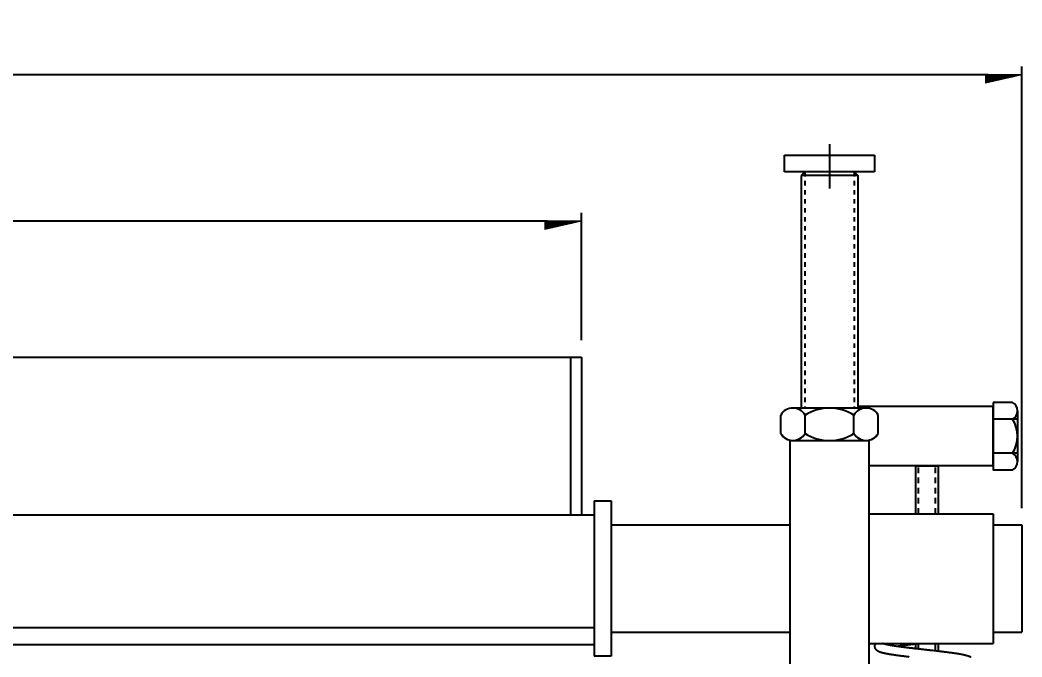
# Model space of a CAD drawing. Extents: x 126.2 to 199.4, y 112.1 to 154.8.
# Drawn here: x 177.17 to 199.38, y 120.27 to 134.39 of the extents above; entities that cross this region are included whole.
import ezdxf

# ---------------------------------------------------------------- set-up
doc = ezdxf.new("R2010")
doc.units = 0
doc.header["$LTSCALE"] = 0.5
doc.header["$MEASUREMENT"] = 0
doc.linetypes.add('HIDDEN', pattern=[0.375, 0.25, -0.125])
doc.linetypes.add('HIDDEN2', pattern=[0.1875, 0.125, -0.0625])
doc.layers.get('0').update_dxf_attribs({"linetype": 'CONTINUOUS'})
doc.layers.get('DEFPOINTS').update_dxf_attribs({"linetype": 'CONTINUOUS'})
doc.layers.add('AM_5', color=3, linetype='CONTINUOUS', lineweight=15)
doc.styles.add('pamphlet', font='segoeui.ttf', dxfattribs={"height": 1})
doc.dimstyles.new('PAMPHLET$0', dxfattribs={"dimtxt": 1, "dimasz": 1.5, "dimexe": 0.1875, "dimexo": 0.375, "dimgap": 0.09375, "dimtad": 0, "dimtih": 1, "dimtoh": 1, "dimdec": 4, "dimzin": 0, "dimdsep": 46, "dimlunit": 4, "dimtxsty": 'pamphlet', "dimblk1": 'BFL', "dimblk2": 'BFL', "dimsah": 1, "dimcen": -0.09375, "dimadec": 0, "dimazin": 0, "dimtfac": 1, "dimtdec": 4, "dimtofl": 0, "dimtmove": 0, "dimatfit": 1, "dimldrblk": 'BFL', "dimfxl": 0, "dimtolj": 1, "dimtzin": 0, "dimarcsym": 0})

# ---------------------------------------------------------------- blocks, each defined once
blk = doc.blocks.new('BFL')
for p, q in [((0, 0), (-1.08, 0.001)), ((-1.08, 0.001), (-1.08, -0.249)), ((0, 0), (-1.08, -0.249)), ((-0.141, -0.033), (-1.08, -0.031)), ((-0.283, -0.065), (-1.08, -0.064)), ((-0.424, -0.098), (-1.08, -0.097)), ((-0.565, -0.13), (-1.08, -0.13)), ((-0.707, -0.163), (-1.08, -0.162)), ((-0.848, -0.195), (-1.08, -0.195)), ((-0.99, -0.228), (-1.08, -0.228))]:
    blk.add_line(p, q)
blk = doc.blocks.new('*D76')
at = {"layer": 'AM_5', "color": 0, "lineweight": -2, "ltscale": 0.75, "transparency": 16777216}
for p, q in [((145.848, 123.573), (145.848, 133.362)), ((199.381, 123.573), (199.381, 133.362)), ((146.598, 133.174), (170.365, 133.174)), ((198.631, 133.174), (174.863, 133.174))]:
    blk.add_line(p, q, dxfattribs=at)
at = {"layer": 'DEFPOINTS', "color": 0, "ltscale": 0.75, "transparency": 16777216}
for p in [(199.381, 133.174), (145.848, 123.198), (199.381, 123.198)]:
    blk.add_point(p, dxfattribs=at)
at = {"layer": 'AM_5', "color": 0, "lineweight": -2, "ltscale": 0.75, "transparency": 16777216, "xscale": 0.75, "yscale": 0.75, "zscale": 0.75, "rotation": 180}
blk.add_blockref('BFL', (145.848, 133.174), dxfattribs=at)
at = {"layer": 'AM_5', "color": 0, "lineweight": -2, "ltscale": 0.75, "transparency": 16777216, "xscale": 0.75, "yscale": 0.75, "zscale": 0.75}
blk.add_blockref('BFL', (199.381, 133.174), dxfattribs=at)
at = {"layer": 'AM_5', "color": 0, "ltscale": 0.75, "transparency": 16777216, "insert": (172.614, 133.174), "char_height": 1, "attachment_point": 5, "style": 'pamphlet'}
blk.add_mtext('\\A1;4\'-5{\\H1.000000x;\\S9/16;}"', dxfattribs=at)
blk = doc.blocks.new('*D78')
at = {"layer": 'AM_5', "color": 0, "lineweight": -2, "ltscale": 0.75, "transparency": 16777216}
for p, q in [((155.614, 127.291), (155.614, 130.119)), ((189.614, 127.291), (189.614, 130.119)), ((156.364, 129.931), (170.721, 129.931)), ((188.864, 129.931), (174.508, 129.931))]:
    blk.add_line(p, q, dxfattribs=at)
at = {"layer": 'DEFPOINTS', "color": 0, "ltscale": 0.75, "transparency": 16777216}
for p in [(189.614, 129.931), (155.614, 126.916), (189.614, 126.916)]:
    blk.add_point(p, dxfattribs=at)
at = {"layer": 'AM_5', "color": 0, "lineweight": -2, "ltscale": 0.75, "transparency": 16777216, "xscale": 0.75, "yscale": 0.75, "zscale": 0.75, "rotation": 180}
blk.add_blockref('BFL', (155.614, 129.931), dxfattribs=at)
at = {"layer": 'AM_5', "color": 0, "lineweight": -2, "ltscale": 0.75, "transparency": 16777216, "xscale": 0.75, "yscale": 0.75, "zscale": 0.75}
blk.add_blockref('BFL', (189.614, 129.931), dxfattribs=at)
at = {"layer": 'AM_5', "color": 0, "ltscale": 0.75, "transparency": 16777216, "insert": (172.614, 129.931), "char_height": 1, "attachment_point": 5, "style": 'pamphlet'}
blk.add_mtext('\\A1;2\'-10"', dxfattribs=at)

msp = doc.modelspace()

# ---------------------------------------------------------------- linework, layer by layer
for p, q in [((195.11438, 131.63489), (195.11438, 130.65658)), ((194.11438, 131.02191), (194.11438, 131.39691)), ((194.11438, 131.39691), (196.11438, 131.39691)), ((196.11438, 131.39691), (196.11438, 131.02191)), ((196.11438, 131.02191), (194.11438, 131.02191)), ((195.86438, 131.02191), (194.36438, 131.02191)), ((194.5675, 131.02191), (194.48938, 130.94379)), ((195.73938, 130.94379), (194.48938, 130.94379)), ((194.48938, 130.94379), (194.48938, 125.79007)), ((195.66125, 131.02191), (194.5675, 131.02191)), ((195.66125, 131.02191), (195.73938, 130.94379)), ((195.73938, 130.94379), (195.73938, 125.79007)), ((155.61438, 126.91629), (189.61438, 126.91629)), ((189.37154, 126.91629), (189.37154, 123.41629)), ((189.61438, 126.91629), (189.61438, 123.41629)), ((195.73938, 126.32517), (195.73938, 125.79007)), ((195.92628, 125.79007), (194.30248, 125.79007)), ((198.73938, 125.82218), (195.73938, 125.82218)), ((199.17239, 125.91468), (198.73938, 125.91468)), ((198.73938, 125.91468), (198.73938, 124.41468)), ((198.73938, 124.50718), (198.73938, 125.82218)), ((199.28065, 125.72718), (199.28065, 124.60218)), ((194.03185, 125.22757), (194.03185, 125.63382)), ((194.57311, 125.22757), (194.57311, 125.63382)), ((195.65565, 125.22757), (195.65565, 125.63382)), ((196.19691, 125.22757), (196.19691, 125.63382)), ((199.28065, 125.53968), (198.73938, 125.53968)), ((199.28065, 124.78968), (198.73938, 124.78968)), ((198.73938, 124.50718), (195.98938, 124.50718)), ((199.17239, 124.41468), (198.73938, 124.41468)), ((189.8977, 123.7302), (189.8977, 120.29129)), ((189.8977, 123.7302), (190.2727, 123.7302)), ((190.2727, 123.7302), (190.2727, 120.29129)), ((189.8977, 123.41629), (155.33106, 123.41629)), ((195.98938, 123.44825), (198.73938, 123.44825)), ((198.73938, 123.44825), (198.73938, 120.57325)), ((190.2727, 123.19825), (194.23938, 123.19825)), ((198.73938, 123.19825), (199.38121, 123.19825)), ((199.38121, 123.19825), (199.38121, 120.82325)), ((198.73938, 122.18514), (198.73938, 121.81014)), ((189.8977, 120.91629), (155.33106, 120.91629)), ((190.2727, 120.82325), (194.23938, 120.82325)), ((198.73938, 120.82325), (199.38121, 120.82325)), ((189.8977, 120.54129), (155.33106, 120.54129)), ((195.98938, 120.57325), (198.73938, 120.57325)), ((190.2727, 120.29129), (189.8977, 120.29129))]:
    msp.add_line(p, q)
at = {"linetype": 'HIDDEN2'}
for p, q in [((194.5675, 131.02191), (194.5675, 125.79007)), ((195.66125, 131.02191), (195.66125, 125.79007))]:
    msp.add_line(p, q, dxfattribs=at)
at = {"linetype": 'HIDDEN'}
for p, q in [((197.08857, 123.44825), (197.08857, 124.50718)), ((197.46357, 123.44825), (197.46357, 124.50718)), ((197.08857, 120.45595), (197.08857, 120.57325)), ((197.46357, 120.41407), (197.46357, 120.57325))]:
    msp.add_line(p, q, dxfattribs=at)
msp.add_lwpolyline([(195.98938, 118.95017), (194.23938, 118.95017), (194.23938, 125.07132), (195.98938, 125.07132)], close=True)
for points in [[(197.02607, 123.44825), (197.02607, 124.50718), (197.52607, 124.50718), (197.52607, 123.44825)], [(197.02607, 120.463), (197.02607, 120.57325)], [(197.52607, 120.57325), (197.52607, 120.40691)]]:
    msp.add_lwpolyline(points)
at = {"linetype": 'Continuous', "flags": 128}
for points in [[(196.8819, 120.27245), (196.86751, 120.27413), (196.85522, 120.27558), (196.84378, 120.27693), (196.83319, 120.2782), (196.8225, 120.27948), (196.81079, 120.28089), (196.79808, 120.28243), (196.78498, 120.28403), (196.771, 120.28575), (196.75616, 120.2876), (196.7405, 120.28956), (196.72405, 120.29163), (196.71286, 120.29306), (196.7015, 120.29451), (196.69086, 120.29589), (196.68107, 120.29716), (196.67212, 120.29833), (196.66398, 120.29939), (196.65666, 120.30036), (196.65013, 120.30122), (196.64438, 120.30199), (196.63941, 120.30265), (196.6352, 120.30322), (196.63163, 120.30369), (196.62676, 120.30435), (196.62079, 120.30516), (196.61379, 120.30611), (196.60619, 120.30716), (196.5955, 120.30864), (196.58394, 120.31026), (196.57159, 120.31202), (196.55911, 120.31382), (196.54668, 120.31565), (196.53431, 120.31749), (196.52201, 120.31935), (196.5125, 120.32081), (196.50385, 120.32215), (196.49618, 120.32335), (196.48946, 120.32442), (196.48353, 120.32537), (196.47732, 120.32637), (196.47061, 120.32746), (196.45926, 120.32934), (196.44767, 120.33129), (196.43586, 120.33331), (196.42358, 120.33546), (196.4179, 120.33647), (196.41213, 120.3375), (196.40647, 120.33853), (196.40145, 120.33945), (196.39709, 120.34025), (196.39336, 120.34095), (196.38967, 120.34165), (196.38474, 120.34259), (196.37914, 120.34367), (196.37302, 120.34487), (196.36697, 120.34608), (196.36109, 120.34727), (196.35537, 120.34845), (196.35015, 120.34955), (196.34539, 120.35057), (196.34119, 120.35147), (196.33754, 120.35227), (196.33397, 120.35306), (196.33019, 120.35391), (196.3259, 120.35488), (196.32113, 120.35599), (196.31631, 120.35712), (196.31177, 120.3582), (196.30751, 120.35924), (196.30351, 120.36023), (196.29948, 120.36124), (196.29598, 120.36213), (196.29301, 120.3629), (196.28992, 120.36371), (196.28645, 120.36464), (196.28073, 120.36619), (196.27485, 120.36783), (196.26892, 120.36954), (196.26309, 120.37128), (196.25735, 120.37304), (196.25169, 120.37484), (196.24581, 120.37678), (196.24028, 120.37867), (196.23437, 120.38079), (196.22957, 120.38259), (196.22442, 120.3846), (196.21798, 120.38725), (196.21333, 120.38928), (196.20881, 120.39134), (196.20613, 120.39261), (196.20315, 120.39407), (196.2001, 120.39561), (196.19705, 120.39722), (196.194, 120.39887), (196.19099, 120.40058), (196.18827, 120.40218), (196.18643, 120.4033), (196.18477, 120.40433), (196.18324, 120.4053), (196.18184, 120.40621), (196.1805, 120.4071), (196.17885, 120.40822), (196.17683, 120.40962), (196.17336, 120.41214), (196.17034, 120.41445), (196.16802, 120.41631), (196.16501, 120.41884), (196.16143, 120.42202), (196.1584, 120.42489), (196.15573, 120.42757), (196.15379, 120.42962), (196.15177, 120.43184), (196.14957, 120.43439), (196.14716, 120.43733), (196.1446, 120.44066), (196.14222, 120.44396), (196.14027, 120.44687), (196.13868, 120.44937), (196.13725, 120.45174), (196.1358, 120.45428), (196.13418, 120.4573), (196.13244, 120.46078), (196.13088, 120.46418), (196.12965, 120.46708), (196.12869, 120.46949), (196.12776, 120.472), (196.12704, 120.47409), (196.12626, 120.4765), (196.12545, 120.4792), (196.12454, 120.48255), (196.12354, 120.48683), (196.12262, 120.49168), (196.12216, 120.49466), (196.12186, 120.49697), (196.12165, 120.49884), (196.12146, 120.50087), (196.12123, 120.50387), (196.12107, 120.50718), (196.12101, 120.51079), (196.12103, 120.51276), (196.12109, 120.51464), (196.12117, 120.51641), (196.12128, 120.51809), (196.12139, 120.51966), (196.12153, 120.5214), (196.12179, 120.52399), (196.12225, 120.52754), (196.12324, 120.53327), (196.12424, 120.53782), (196.12521, 120.54154), (196.12614, 120.54472), (196.12701, 120.54741), (196.12864, 120.55197), (196.13062, 120.55681), (196.133, 120.56195), (196.13581, 120.56732), (196.13853, 120.57197), (196.13935, 120.57325)], [(196.29505, 120.57841), (196.29505, 120.57841), (196.29527, 120.5783), (196.2956, 120.57813), (196.29601, 120.57792), (196.2966, 120.57764), (196.29741, 120.57727), (196.29845, 120.57681), (196.29968, 120.57628), (196.30154, 120.57552), (196.30348, 120.57476), (196.30655, 120.57362), (196.30962, 120.57253), (196.31246, 120.57156), (196.31536, 120.5706), (196.31823, 120.56968), (196.32074, 120.56889), (196.32353, 120.56804), (196.32686, 120.56704), (196.33078, 120.56591), (196.33539, 120.56461), (196.34075, 120.56315), (196.34654, 120.56162), (196.3525, 120.5601), (196.35815, 120.55871), (196.36338, 120.55745), (196.36726, 120.55653), (196.37089, 120.55569), (196.37495, 120.55476), (196.37965, 120.55371), (196.38497, 120.55254), (196.39217, 120.55099), (196.39943, 120.54947), (196.40669, 120.54799), (196.41139, 120.54705), (196.41573, 120.54619), (196.41974, 120.54541), (196.424, 120.54459), (196.42864, 120.54371), (196.43355, 120.54279), (196.43836, 120.54189), (196.44349, 120.54095), (196.44855, 120.54003), (196.4543, 120.53899), (196.46094, 120.53781), (196.46849, 120.53649), (196.47435, 120.53547), (196.4806, 120.5344), (196.48626, 120.53344), (196.49107, 120.53263), (196.49424, 120.5321), (196.49686, 120.53166), (196.49892, 120.53132), (196.50066, 120.53103), (196.50331, 120.5306), (196.50664, 120.53005), (196.51068, 120.5294), (196.51542, 120.52863), (196.52079, 120.52777), (196.5261, 120.52692), (196.53432, 120.52563), (196.54204, 120.52443), (196.54924, 120.52332), (196.55592, 120.5223), (196.56292, 120.52124), (196.57073, 120.52008), (196.57645, 120.51923), (196.58255, 120.51833), (196.58904, 120.51739), (196.59591, 120.51639), (196.60319, 120.51535), (196.61083, 120.51426), (196.61794, 120.51326), (196.62419, 120.51239), (196.62955, 120.51165), (196.634, 120.51103), (196.63754, 120.51055), (196.64016, 120.51019), (196.64216, 120.50991), (196.64455, 120.50959), (196.6486, 120.50904), (196.65353, 120.50837), (196.65936, 120.50758), (196.66601, 120.50669), (196.67995, 120.50482), (196.69527, 120.5028), (196.71201, 120.50061), (196.73021, 120.49825), (196.74991, 120.49574), (196.77114, 120.49306), (196.78632, 120.49116), (196.80187, 120.48924), (196.8169, 120.4874), (196.83134, 120.48564), (196.84518, 120.48397), (196.8584, 120.48239), (196.87097, 120.4809), (196.88574, 120.47915), (196.89947, 120.47755), (196.91213, 120.47607), (196.92374, 120.47473), (196.93446, 120.47349), (196.94603, 120.47216), (196.95887, 120.47068), (196.973, 120.46906), (196.98501, 120.46768), (196.99783, 120.46622), (197.01146, 120.46466), (197.02591, 120.46302), (197.04118, 120.46129), (197.05728, 120.45947), (197.07397, 120.45759), (197.09001, 120.45578), (197.10734, 120.45384), (197.12357, 120.45203), (197.13869, 120.45034), (197.15271, 120.44878), (197.1656, 120.44735), (197.17736, 120.44605), (197.18802, 120.44487), (197.19709, 120.44387), (197.20555, 120.44294), (197.21416, 120.44199), (197.22256, 120.44107), (197.23078, 120.44017), (197.2396, 120.43919), (197.25176, 120.43785), (197.26528, 120.43636), (197.28014, 120.43471), (197.29615, 120.43293), (197.31274, 120.43108), (197.32983, 120.42917), (197.34744, 120.4272), (197.37246, 120.42439), (197.39839, 120.42147), (197.42518, 120.41844), (197.45279, 120.4153), (197.47293, 120.41301), (197.49197, 120.41083), (197.50988, 120.40877), (197.52666, 120.40684), (197.54236, 120.40502), (197.55699, 120.40331), (197.57056, 120.40172), (197.58208, 120.40036), (197.59272, 120.39909), (197.60269, 120.3979), (197.61344, 120.3966), (197.62525, 120.39517), (197.63812, 120.39361), (197.65141, 120.39198), (197.66561, 120.39022), (197.68071, 120.38834), (197.69667, 120.38634), (197.71345, 120.38421), (197.72484, 120.38275), (197.73573, 120.38135), (197.74577, 120.38005), (197.75497, 120.37885), (197.76333, 120.37775), (197.77089, 120.37676), (197.77765, 120.37586), (197.78361, 120.37507), (197.7888, 120.37438), (197.79323, 120.37379), (197.7969, 120.37329), (197.80075, 120.37278), (197.8063, 120.37203), (197.81295, 120.37112), (197.82035, 120.37011), (197.8283, 120.36901), (197.83942, 120.36746), (197.8514, 120.36577), (197.8639, 120.36397), (197.87637, 120.36216), (197.88878, 120.36033), (197.90113, 120.35847), (197.9134, 120.3566), (197.92244, 120.35521), (197.93049, 120.35395), (197.93758, 120.35283), (197.94374, 120.35185), (197.94976, 120.35088), (197.95628, 120.34982), (197.96329, 120.34867), (197.97475, 120.34677), (197.98642, 120.34479), (197.9984, 120.34272), (198.0109, 120.34052), (198.01666, 120.33949), (198.02237, 120.33845), (198.02748, 120.33752), (198.03193, 120.3367), (198.03574, 120.33598), (198.03937, 120.3353), (198.0435, 120.33451), (198.04894, 120.33346), (198.055, 120.33228), (198.06109, 120.33107), (198.06701, 120.32987), (198.07277, 120.32869), (198.07837, 120.32752), (198.08248, 120.32664), (198.08618, 120.32585), (198.0895, 120.32513), (198.09244, 120.32448), (198.09544, 120.32382), (198.09888, 120.32305), (198.10312, 120.32208), (198.10784, 120.321), (198.1127, 120.31986), (198.11727, 120.31877), (198.12157, 120.31772), (198.12559, 120.31673), (198.12933, 120.31579), (198.13236, 120.31502), (198.13502, 120.31434), (198.13744, 120.31371), (198.14009, 120.31301), (198.14301, 120.31224), (198.14617, 120.31138), (198.15496, 120.30894), (198.16383, 120.30636), (198.17246, 120.30372), (198.18085, 120.30103), (198.18367, 120.30009), (198.18632, 120.29919), (198.18913, 120.29822), (198.19238, 120.29707), (198.19603, 120.29574), (198.19892, 120.29466), (198.20135, 120.29373), (198.20335, 120.29295), (198.20492, 120.29232), (198.20628, 120.29178), (198.20774, 120.29119), (198.20931, 120.29054), (198.21102, 120.28982), (198.21312, 120.28892), (198.21565, 120.28782), (198.21789, 120.28681), (198.21998, 120.28586), (198.22181, 120.285), (198.22339, 120.28424), (198.22479, 120.28357), (198.22741, 120.28227), (198.23007, 120.28091), (198.23289, 120.27942), (198.2358, 120.27782), (198.23856, 120.27626), (198.24155, 120.27449), (198.24479, 120.2725)], [(197.02607, 120.55858), (197.01644, 120.55748), (196.99771, 120.55535), (196.97865, 120.55317), (196.96019, 120.55105), (196.94281, 120.54905), (196.92651, 120.54717), (196.91057, 120.54533), (196.89576, 120.5436), (196.88206, 120.54199), (196.86944, 120.5405), (196.85791, 120.53913), (196.84745, 120.53788), (196.8384, 120.53679), (196.82928, 120.53569), (196.81941, 120.53449), (196.80883, 120.5332), (196.79754, 120.53181), (196.78171, 120.52984), (196.76473, 120.52772), (196.74667, 120.52543), (196.73725, 120.52423), (196.72758, 120.52299), (196.71766, 120.52171), (196.70751, 120.52039), (196.69766, 120.5191), (196.68865, 120.51791), (196.67909, 120.51664), (196.67067, 120.51552), (196.66335, 120.51454), (196.65711, 120.5137), (196.65265, 120.5131), (196.64895, 120.51259), (196.646, 120.51219), (196.64265, 120.51174), (196.63805, 120.51111), (196.63575, 120.51079)]]:
    msp.add_lwpolyline(points, dxfattribs=at)
for centre, radius, start, end in [((194.30248, 125.47757), 0.3125, 30, 150), ((195.11438, 124.77445), 1.01562, 57.795772, 122.204228), ((195.92628, 125.47757), 0.3125, 30, 150), ((199.06414, 125.72718), 0.21651, 300, 60), ((198.577, 125.16468), 0.70365, 327.795772, 32.204228), ((194.30248, 125.38382), 0.3125, 210, 330), ((195.11438, 126.08695), 1.01562, 237.795772, 302.204228), ((195.92628, 125.38382), 0.3125, 210, 330), ((199.06414, 124.60218), 0.21651, 300, 60)]:
    msp.add_arc(centre, radius, start, end)

# ---------------------------------------------------------------- dimensions: what is measured, and where the dimension line sits
at = {"layer": 'AM_5', "color": 0, "ltscale": 0.75}
for base, p1, p2, picture, middle in [((199.38121, 133.17449), (145.84755, 123.19825), (199.38121, 123.19825), '*D76', (172.61438, 133.17449)), ((189.61438, 129.93115), (155.61438, 126.91629), (189.61438, 126.91629), '*D78', (172.61438, 129.93115))]:
    dim = msp.add_linear_dim(base=base, p1=p1, p2=p2, dimstyle='PAMPHLET$0', override={"dimasz": 0.75}, dxfattribs=at)
    dim.commit()
    dim.dimension.update_dxf_attribs({"geometry": picture, "text_midpoint": middle})

doc.saveas('drawing.dxf')
